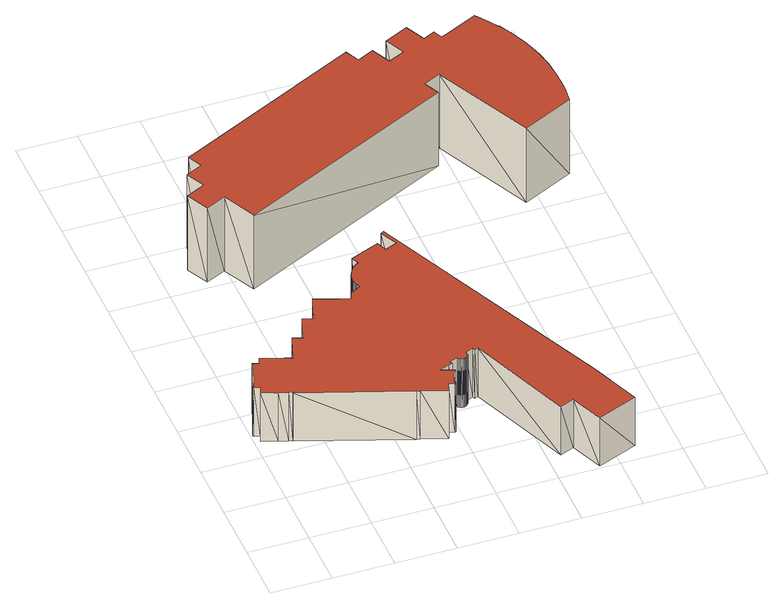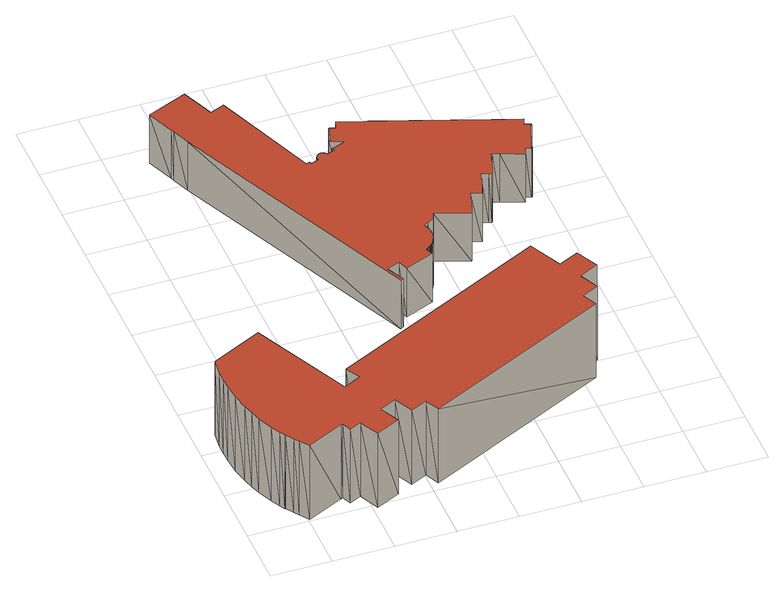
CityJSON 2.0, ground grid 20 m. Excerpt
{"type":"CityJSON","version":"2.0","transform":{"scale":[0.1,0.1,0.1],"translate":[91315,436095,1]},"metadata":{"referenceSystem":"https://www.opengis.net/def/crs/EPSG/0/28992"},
"CityObjects":{
"building1":{"type":"Building","attributes":{"+height_valid":1,"+groundHeight":1,"measuredHeight":20,"+function":"Office","+org_car_parking_spaces":32,"+total_area":31884,"+min_car_parking_spaces":242},"geometry":[{"type":"MultiSurface","lod":"1.2","boundaries":[[[0,1,2,3,4,5,6,7,8,9,10,11,12,13,14,15,16,17,18,19,20,21,22,23,24,25,26,27,28,29,30,31,32,33,34,35,36,37,38,39,40,41,42,43,44,45,46,47,48,49,50,51,52,53,54,55,56,57,58,59,60,61,62,63,64,65,66,67,68,69,70,71,72,73,74,75,76,77,78,79,80,81,82,83,84,85,86,87,88,89,90,91,92,93,94,95,96,97,98,99,100,101,102,103,104,105,106,107,108,109,110,111,112,113,114,115,116,117,118,119,120,121,122,123]],[[124,125,126,127,128,129,130,131,132,133,134,135,136,137,138,139,140,141,142,143,144,145,146,147,148,149,150,151,152,153,154,155,156,157,158,159,160,161,162,163,164,165,166,167,168,169,170,171,172,173,174,175,176,177,178,179,180,181,182,183,184,185,186,187,188,189,190,191,192,193,194,195,196,197,198,199,200,201,202,203,204,205,206,207,208,209,210,211,212,213,214,215,216,217,218,219,220,221,222,223,224,225,226,227,228,229,230,231,232,233,234,235,236,237,238,239,240,241,242,243,244,245,246,247]],[[0,125,124]],[[0,1,125]],[[1,126,125]],[[1,2,126]],[[2,127,126]],[[2,3,127]],[[3,128,127]],[[3,4,128]],[[4,129,128]],[[4,5,129]],[[5,130,129]],[[5,6,130]],[[6,131,130]],[[6,7,131]],[[7,132,131]],[[7,8,132]],[[8,133,132]],[[8,9,133]],[[9,134,133]],[[9,10,134]],[[10,135,134]],[[10,11,135]],[[11,136,135]],[[11,12,136]],[[12,137,136]],[[12,13,137]],[[13,138,137]],[[13,14,138]],[[14,139,138]],[[14,15,139]],[[15,140,139]],[[15,16,140]],[[16,141,140]],[[16,17,141]],[[17,142,141]],[[17,18,142]],[[18,143,142]],[[18,19,143]],[[19,144,143]],[[19,20,144]],[[20,145,144]],[[20,21,145]],[[21,146,145]],[[21,22,146]],[[22,147,146]],[[22,23,147]],[[23,148,147]],[[23,24,148]],[[24,149,148]],[[24,25,149]],[[25,150,149]],[[25,26,150]],[[26,151,150]],[[26,27,151]],[[27,152,151]],[[27,28,152]],[[28,153,152]],[[28,29,153]],[[29,154,153]],[[29,30,154]],[[30,155,154]],[[30,31,155]],[[31,156,155]],[[31,32,156]],[[32,157,156]],[[32,33,157]],[[33,158,157]],[[33,34,158]],[[34,159,158]],[[34,35,159]],[[35,160,159]],[[35,36,160]],[[36,161,160]],[[36,37,161]],[[37,162,161]],[[37,38,162]],[[38,163,162]],[[38,39,163]],[[39,164,163]],[[39,40,164]],[[40,165,164]],[[40,41,165]],[[41,166,165]],[[41,42,166]],[[42,167,166]],[[42,43,167]],[[43,168,167]],[[43,44,168]],[[44,169,168]],[[44,45,169]],[[45,170,169]],[[45,46,170]],[[46,171,170]],[[46,47,171]],[[47,172,171]],[[47,48,172]],[[48,173,172]],[[48,49,173]],[[49,174,173]],[[49,50,174]],[[50,175,174]],[[50,51,175]],[[51,176,175]],[[51,52,176]],[[52,177,176]],[[52,53,177]],[[53,178,177]],[[53,54,178]],[[54,179,178]],[[54,55,179]],[[55,180,179]],[[55,56,180]],[[56,181,180]],[[56,57,181]],[[57,182,181]],[[57,58,182]],[[58,183,182]],[[58,59,183]],[[59,184,183]],[[59,60,184]],[[60,185,184]],[[60,61,185]],[[61,186,185]],[[61,62,186]],[[62,187,186]],[[62,63,187]],[[63,188,187]],[[63,64,188]],[[64,189,188]],[[64,65,189]],[[65,190,189]],[[65,66,190]],[[66,191,190]],[[66,67,191]],[[67,192,191]],[[67,68,192]],[[68,193,192]],[[68,69,193]],[[69,194,193]],[[69,70,194]],[[70,195,194]],[[70,71,195]],[[71,196,195]],[[71,72,196]],[[72,197,196]],[[72,73,197]],[[73,198,197]],[[73,74,198]],[[74,199,198]],[[74,75,199]],[[75,200,199]],[[75,76,200]],[[76,201,200]],[[76,77,201]],[[77,202,201]],[[77,78,202]],[[78,203,202]],[[78,79,203]],[[79,204,203]],[[79,80,204]],[[80,205,204]],[[80,81,205]],[[81,206,205]],[[81,82,206]],[[82,207,206]],[[82,83,207]],[[83,208,207]],[[83,84,208]],[[84,209,208]],[[84,85,209]],[[85,210,209]],[[85,86,210]],[[86,211,210]],[[86,87,211]],[[87,212,211]],[[87,88,212]],[[88,213,212]],[[88,89,213]],[[89,214,213]],[[89,90,214]],[[90,215,214]],[[90,91,215]],[[91,216,215]],[[91,92,216]],[[92,217,216]],[[92,93,217]],[[93,218,217]],[[93,94,218]],[[94,219,218]],[[94,95,219]],[[95,220,219]],[[95,96,220]],[[96,221,220]],[[96,97,221]],[[97,222,221]],[[97,98,222]],[[98,223,222]],[[98,99,223]],[[99,224,223]],[[99,100,224]],[[100,225,224]],[[100,101,225]],[[101,226,225]],[[101,102,226]],[[102,227,226]],[[102,103,227]],[[103,228,227]],[[103,104,228]],[[104,229,228]],[[104,105,229]],[[105,230,229]],[[105,106,230]],[[106,231,230]],[[106,107,231]],[[107,232,231]],[[107,108,232]],[[108,233,232]],[[108,109,233]],[[109,234,233]],[[109,110,234]],[[110,235,234]],[[110,111,235]],[[111,236,235]],[[111,112,236]],[[112,237,236]],[[112,113,237]],[[113,238,237]],[[113,114,238]],[[114,239,238]],[[114,115,239]],[[115,240,239]],[[115,116,240]],[[116,241,240]],[[116,117,241]],[[117,242,241]],[[117,118,242]],[[118,243,242]],[[118,119,243]],[[119,244,243]],[[119,120,244]],[[120,245,244]],[[120,121,245]],[[121,246,245]],[[121,122,246]],[[122,247,246]],[[122,123,247]],[[123,124,247]],[[123,0,124]]],"semantics":{"surfaces":[{"type":"GroundSurface"},{"type":"RoofSurface"},{"type":"WallSurface"}],"values":[0,1,2,2,2,2,2,2,2,2,2,2,2,2,2,2,2,2,2,2,2,2,2,2,2,2,2,2,2,2,2,2,2,2,2,2,2,2,2,2,2,2,2,2,2,2,2,2,2,2,2,2,2,2,2,2,2,2,2,2,2,2,2,2,2,2,2,2,2,2,2,2,2,2,2,2,2,2,2,2,2,2,2,2,2,2,2,2,2,2,2,2,2,2,2,2,2,2,2,2,2,2,2,2,2,2,2,2,2,2,2,2,2,2,2,2,2,2,2,2,2,2,2,2,2,2,2,2,2,2,2,2,2,2,2,2,2,2,2,2,2,2,2,2,2,2,2,2,2,2,2,2,2,2,2,2,2,2,2,2,2,2,2,2,2,2,2,2,2,2,2,2,2,2,2,2,2,2,2,2,2,2,2,2,2,2,2,2,2,2,2,2,2,2,2,2,2,2,2,2,2,2,2,2,2,2,2,2,2,2,2,2,2,2,2,2,2,2,2,2,2,2,2,2,2,2,2,2,2,2,2,2,2,2,2,2,2,2,2,2,2,2,2,2,2,2,2,2,2,2]}}]},
"building2":{"type":"Building","attributes":{"+height_valid":1,"+groundHeight":1,"measuredHeight":30,"+function":"Industry","+org_car_parking_spaces":3,"+total_area":88414,"+min_car_parking_spaces":592},"geometry":[{"type":"MultiSurface","lod":"1.2","boundaries":[[[248,249,250,251,252,253,254,255,256,257,258,259,260,261,262,263,264,265,266,267,268,269,270,271,272,273,274,275,276,277,278,279,280,281,282,283,284,285,286]],[[287,288,289,290,291,292,293,294,295,296,297,298,299,300,301,302,303,304,305,306,307,308,309,310,311,312,313,314,315,316,317,318,319,320,321,322,323,324,325]],[[248,288,287]],[[248,249,288]],[[249,289,288]],[[249,250,289]],[[250,290,289]],[[250,251,290]],[[251,291,290]],[[251,252,291]],[[252,292,291]],[[252,253,292]],[[253,293,292]],[[253,254,293]],[[254,294,293]],[[254,255,294]],[[255,295,294]],[[255,256,295]],[[256,296,295]],[[256,257,296]],[[257,297,296]],[[257,258,297]],[[258,298,297]],[[258,259,298]],[[259,299,298]],[[259,260,299]],[[260,300,299]],[[260,261,300]],[[261,301,300]],[[261,262,301]],[[262,302,301]],[[262,263,302]],[[263,303,302]],[[263,264,303]],[[264,304,303]],[[264,265,304]],[[265,305,304]],[[265,266,305]],[[266,306,305]],[[266,267,306]],[[267,307,306]],[[267,268,307]],[[268,308,307]],[[268,269,308]],[[269,309,308]],[[269,270,309]],[[270,310,309]],[[270,271,310]],[[271,311,310]],[[271,272,311]],[[272,312,311]],[[272,273,312]],[[273,313,312]],[[273,274,313]],[[274,314,313]],[[274,275,314]],[[275,315,314]],[[275,276,315]],[[276,316,315]],[[276,277,316]],[[277,317,316]],[[277,278,317]],[[278,318,317]],[[278,279,318]],[[279,319,318]],[[279,280,319]],[[280,320,319]],[[280,281,320]],[[281,321,320]],[[281,282,321]],[[282,322,321]],[[282,283,322]],[[283,323,322]],[[283,284,323]],[[284,324,323]],[[284,285,324]],[[285,325,324]],[[285,286,325]],[[286,287,325]],[[286,248,287]]],"semantics":{"surfaces":[{"type":"GroundSurface"},{"type":"RoofSurface"},{"type":"WallSurface"}],"values":[0,1,2,2,2,2,2,2,2,2,2,2,2,2,2,2,2,2,2,2,2,2,2,2,2,2,2,2,2,2,2,2,2,2,2,2,2,2,2,2,2,2,2,2,2,2,2,2,2,2,2,2,2,2,2,2,2,2,2,2,2,2,2,2,2,2,2,2,2,2,2,2,2,2,2,2,2,2,2,2]}}]}
},
"vertices":[
[629,1052,0],[1004,222,0],[1027,164,0],[1032,153,0],[1069,62,0],[936,9,0],[892,117,0],[844,98,0],[705,442,0],[693,437,0],[690,446,0],[664,435,0],[665,432,0],[665,429,0],[665,426,0],[665,422,0],[663,420,0],[662,417,0],[659,415,0],[657,413,0],[654,411,0],[651,410,0],[648,410,0],[645,410,0],[641,411,0],[638,412,0],[636,414,0],[633,416,0],[631,418,0],[630,421,0],[604,411,0],[608,402,0],[596,398,0],[563,385,0],[606,370,0],[604,363,0],[599,364,0],[583,318,0],[588,316,0],[585,309,0],[582,310,0],[564,316,0],[555,288,0],[473,316,0],[462,320,0],[462,319,0],[110,441,0],[111,442,0],[99,446,0],[70,456,0],[18,474,0],[26,496,0],[8,502,0],[5,504,0],[7,511,0],[11,509,0],[44,604,0],[40,605,0],[43,613,0],[45,611,0],[63,605,0],[71,627,0],[143,601,0],[165,594,0],[168,592,0],[169,595,0],[177,618,0],[175,619,0],[196,681,0],[198,681,0],[207,678,0],[230,670,0],[238,692,0],[235,693,0],[257,755,0],[290,744,0],[298,766,0],[296,767,0],[318,830,0],[427,792,0],[436,816,0],[458,828,0],[472,836,0],[471,839,0],[470,842,0],[468,845,0],[467,848,0],[466,851,0],[465,854,0],[465,857,0],[464,860,0],[464,863,0],[463,867,0],[463,870,0],[463,873,0],[463,877,0],[464,880,0],[464,883,0],[465,887,0],[465,890,0],[466,893,0],[467,897,0],[469,901,0],[471,905,0],[473,909,0],[475,913,0],[477,917,0],[480,921,0],[483,924,0],[486,927,0],[488,929,0],[490,931,0],[492,933,0],[495,934,0],[497,936,0],[499,937,0],[502,939,0],[504,940,0],[507,941,0],[496,967,0],[592,1006,0],[605,971,0],[647,988,0],[618,1047,0],[629,1052,190],[1004,222,190],[1027,164,190],[1032,153,190],[1069,62,190],[936,9,190],[892,117,190],[844,98,190],[705,442,190],[693,437,190],[690,446,190],[664,435,190],[665,432,190],[665,429,190],[665,426,190],[665,422,190],[663,420,190],[662,417,190],[659,415,190],[657,413,190],[654,411,190],[651,410,190],[648,410,190],[645,410,190],[641,411,190],[638,412,190],[636,414,190],[633,416,190],[631,418,190],[630,421,190],[604,411,190],[608,402,190],[596,398,190],[563,385,190],[606,370,190],[604,363,190],[599,364,190],[583,318,190],[588,316,190],[585,309,190],[582,310,190],[564,316,190],[555,288,190],[473,316,190],[462,320,190],[462,319,190],[110,441,190],[111,442,190],[99,446,190],[70,456,190],[18,474,190],[26,496,190],[8,502,190],[5,504,190],[7,511,190],[11,509,190],[44,604,190],[40,605,190],[43,613,190],[45,611,190],[63,605,190],[71,627,190],[143,601,190],[165,594,190],[168,592,190],[169,595,190],[177,618,190],[175,619,190],[196,681,190],[198,681,190],[207,678,190],[230,670,190],[238,692,190],[235,693,190],[257,755,190],[290,744,190],[298,766,190],[296,767,190],[318,830,190],[427,792,190],[436,816,190],[458,828,190],[472,836,190],[471,839,190],[470,842,190],[468,845,190],[467,848,190],[466,851,190],[465,854,190],[465,857,190],[464,860,190],[464,863,190],[463,867,190],[463,870,190],[463,873,190],[463,877,190],[464,880,190],[464,883,190],[465,887,190],[465,890,190],[466,893,190],[467,897,190],[469,901,190],[471,905,190],[473,909,190],[475,913,190],[477,917,190],[480,921,190],[483,924,190],[486,927,190],[488,929,190],[490,931,190],[492,933,190],[495,934,190],[497,936,190],[499,937,190],[502,939,190],[504,940,190],[507,941,190],[496,967,190],[592,1006,190],[605,971,190],[647,988,190],[618,1047,190],
[155,1332,0],[124,1395,0],[179,1422,0],[157,1469,0],[773,1765,0],[796,1718,0],[850,1744,0],[881,1680,0],[935,1706,0],[904,1771,0],[983,1809,0],[1015,1743,0],[1054,1762,0],[1068,1732,0],[1073,1734,0],[1074,1733,0],[1195,1790,0],[1218,1761,0],[1229,1744,0],[1246,1717,0],[1248,1718,0],[1258,1701,0],[1274,1669,0],[1295,1620,0],[1306,1587,0],[1316,1553,0],[1326,1500,0],[1331,1447,0],[1332,1412,0],[1332,1376,0],[1326,1322,0],[1158,1241,0],[1001,1569,0],[944,1542,0],[968,1492,0],[247,1147,0],[194,1258,0],[127,1226,0],[91,1301,0],[155,1332,290],[124,1395,290],[179,1422,290],[157,1469,290],[773,1765,290],[796,1718,290],[850,1744,290],[881,1680,290],[935,1706,290],[904,1771,290],[983,1809,290],[1015,1743,290],[1054,1762,290],[1068,1732,290],[1073,1734,290],[1074,1733,290],[1195,1790,290],[1218,1761,290],[1229,1744,290],[1246,1717,290],[1248,1718,290],[1258,1701,290],[1274,1669,290],[1295,1620,290],[1306,1587,290],[1316,1553,290],[1326,1500,290],[1331,1447,290],[1332,1412,290],[1332,1376,290],[1326,1322,290],[1158,1241,290],[1001,1569,290],[944,1542,290],[968,1492,290],[247,1147,290],[194,1258,290],[127,1226,290],[91,1301,290]
]}
